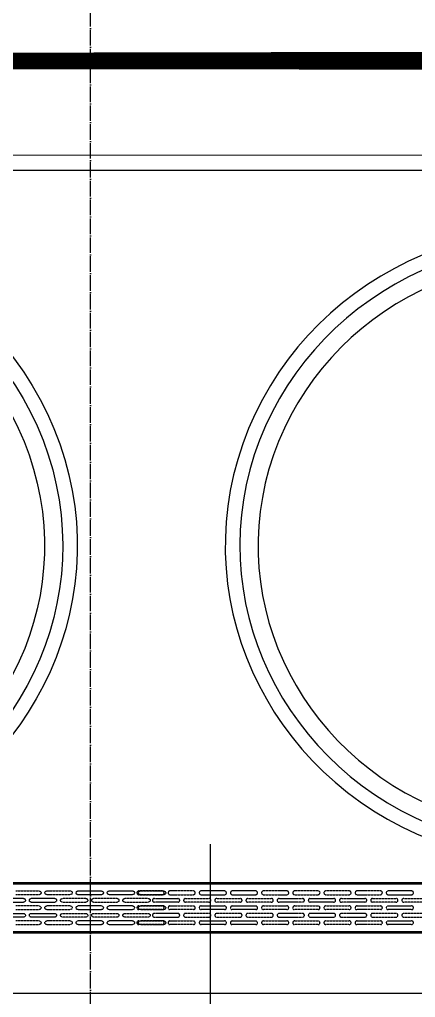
# Model space of a CAD drawing. Extents: x -12047294 to -5625356, y -1456591 to -622873.
# Drawn here: x -6027427 to -6026919, y -718829 to -717574 of the extents above; entities that cross this region are included whole.
import ezdxf

# ---------------------------------------------------------------- set-up
doc = ezdxf.new("R2010")
doc.units = 0
doc.header["$LTSCALE"] = 10
doc.header["$MEASUREMENT"] = 0
for name, pattern in [('_DASH', [0.425, 0.3, -0.125]), ('DASH', [0.35, 0.25, -0.1]), ('DOTE', [2.4200000000000004, 2, -0.2, 0.02, -0.2])]:
    doc.linetypes.add(name, pattern=pattern)
for name, color, linetype in [('A-WALL', 2, 'Continuous'), ('DOTE', 9, 'DOTE'), ('EQUIP', 1, 'Continuous'), ('Iteam', 4, 'Continuous')]:
    doc.layers.add(name, color=color, linetype=linetype)

# ---------------------------------------------------------------- blocks, each defined once
blk = doc.blocks.new('A$C293A612F')
at = {"layer": 'EQUIP'}
for p, q in [((2200.000273391605, 1199.999785408377), (0.0002733916044235, 1199.999785423279)), ((39.53826590627432, 1123.199785426259), (2160.462280876934, 1123.199785396457)), ((2140.000273391605, 1057.919785425067), (60.00027339160443, 1057.919785425067)), ((2200.000273391605, 143.9997854232788), (0.0002733916044235, 143.9997854232788)), ((2200.000273391605, -0.0002145767211914), (0.0002733916044235, -0.0002145767211914))]:
    blk.add_line(p, q, dxfattribs=at)
at = {"layer": 'EQUIP', "color": 8}
for p, q in [((60.00027339160443, 1121.279785424471), (2140.000273391605, 1121.279785424471)), ((2140.000273391605, 1059.839785397053), (60.00027339160443, 1059.839785426855))]:
    blk.add_line(p, q, dxfattribs=at)
at = {"layer": 'EQUIP', "color": 8, "linetype": 'DASH', "ltscale": 0.1}
for p, q in [((766.0371534451843, 1112.159785419702), (796.0371534451843, 1112.159785419702)), ((796.0371534451843, 1107.359785422683), (766.0371534451843, 1107.359785422683)), ((806.0371534451843, 1112.159785419702), (836.0371534451841, 1112.159785419702)), ((836.0371534451841, 1107.359785422683), (806.0371534451843, 1107.359785422683)), ((846.0371534451843, 1112.159785419702), (876.0371534451843, 1112.159785419702)), ((876.0371534451843, 1107.359785422683), (846.0371534451843, 1107.359785422683)), ((886.0371534451841, 1112.159785419702), (916.0371534451843, 1112.159785419702)), ((916.0371534451843, 1107.359785422683), (886.0371534451841, 1107.359785422683)), ((926.0371534451843, 1112.159785419702), (956.0371534451843, 1112.159785419702)), ((956.0371534451843, 1107.359785422683), (926.0371534451843, 1107.359785422683)), ((966.0371534451843, 1112.159785419702), (996.0371534451843, 1112.159785419702)), ((996.0371534451843, 1107.359785422683), (966.0371534451843, 1107.359785422683)), ((1006.037153445184, 1112.159785419702), (1036.037153445184, 1112.159785419702)), ((1036.037153445184, 1107.359785422683), (1006.037153445184, 1107.359785422683)), ((1046.037153445184, 1112.159785419702), (1076.037153445184, 1112.159785419702)), ((1076.037153445184, 1107.359785422683), (1046.037153445184, 1107.359785422683)), ((1113.963393338024, 1112.159785419702), (1083.963393338025, 1112.159785419702)), ((1083.963393338025, 1107.359785422683), (1113.963393338024, 1107.359785422683)), ((1086.037153445184, 1112.159785419702), (1116.037153445184, 1112.159785419702)), ((1116.037153445184, 1107.359785422683), (1086.037153445184, 1107.359785422683)), ((1153.963393338024, 1112.159785419702), (1123.963393338024, 1112.159785419702)), ((1123.963393338024, 1107.359785422683), (1153.963393338024, 1107.359785422683)), ((1193.963393338024, 1112.159785419702), (1163.963393338024, 1112.159785419702)), ((1163.963393338024, 1107.359785422683), (1193.963393338024, 1107.359785422683)), ((1233.963393338024, 1112.159785419702), (1203.963393338024, 1112.159785419702)), ((1203.963393338024, 1107.359785422683), (1233.963393338024, 1107.359785422683)), ((1273.963393338024, 1112.159785419702), (1243.963393338024, 1112.159785419702)), ((1243.963393338024, 1107.359785422683), (1273.963393338024, 1107.359785422683)), ((776.0371534451843, 1102.559785425663), (746.0371534451843, 1102.559785425663)), ((746.0371534451843, 1097.759785428643), (776.0371534451843, 1097.759785428643)), ((766.0371534451843, 1092.959785416722), (796.0371534451843, 1092.959785416722)), ((816.0371534451843, 1102.559785425663), (786.0371534451843, 1102.559785425663)), ((786.0371534451843, 1097.759785428643), (816.0371534451843, 1097.759785428643)), ((806.0371534451843, 1092.959785416722), (836.0371534451841, 1092.959785416722)), ((856.0371534451843, 1102.559785425663), (826.0371534451843, 1102.559785425663)), ((826.0371534451843, 1097.759785428643), (856.0371534451843, 1097.759785428643)), ((846.0371534451843, 1092.959785416722), (876.0371534451843, 1092.959785416722)), ((896.0371534451843, 1102.559785425663), (866.0371534451843, 1102.559785425663)), ((866.0371534451843, 1097.759785428643), (896.0371534451843, 1097.759785428643)), ((886.0371534451841, 1092.959785416722), (916.0371534451843, 1092.959785416722)), ((936.037153445184, 1102.559785425663), (906.0371534451843, 1102.559785425663)), ((906.0371534451843, 1097.759785428643), (936.037153445184, 1097.759785428643)), ((926.0371534451843, 1092.959785416722), (956.0371534451843, 1092.959785416722)), ((976.0371534451843, 1102.559785425663), (946.0371534451843, 1102.559785425663)), ((946.0371534451843, 1097.759785428643), (976.0371534451843, 1097.759785428643)), ((966.0371534451843, 1092.959785416722), (996.0371534451843, 1092.959785416722)), ((1016.037153445184, 1102.559785425663), (986.037153445184, 1102.559785425663)), ((986.037153445184, 1097.759785428643), (1016.037153445184, 1097.759785428643)), ((1006.037153445184, 1092.959785416722), (1036.037153445184, 1092.959785416722)), ((1056.037153445184, 1102.559785425663), (1026.037153445184, 1102.559785425663)), ((1026.037153445184, 1097.759785428643), (1056.037153445184, 1097.759785428643)), ((1046.037153445184, 1092.959785416722), (1076.037153445184, 1092.959785416722)), ((1096.037153445184, 1102.559785425663), (1066.037153445184, 1102.559785425663)), ((1066.037153445184, 1097.759785428643), (1096.037153445184, 1097.759785428643)), ((1113.963393338024, 1092.959785416722), (1083.963393338025, 1092.959785416722)), ((1086.037153445184, 1092.959785416722), (1116.037153445184, 1092.959785416722)), ((1103.963393338024, 1102.559785425663), (1133.963393338024, 1102.559785425663)), ((1133.963393338024, 1097.759785428643), (1103.963393338024, 1097.759785428643)), ((1153.963393338024, 1092.959785416722), (1123.963393338024, 1092.959785416722)), ((1143.963393338024, 1102.559785425663), (1173.963393338024, 1102.559785425663)), ((1173.963393338024, 1097.759785428643), (1143.963393338024, 1097.759785428643)), ((1193.963393338024, 1092.959785416722), (1163.963393338024, 1092.959785416722)), ((1183.963393338024, 1102.559785425663), (1213.963393338024, 1102.559785425663)), ((1213.963393338024, 1097.759785428643), (1183.963393338024, 1097.759785428643)), ((1233.963393338024, 1092.959785416722), (1203.963393338024, 1092.959785416722)), ((1223.963393338024, 1102.559785425663), (1253.963393338024, 1102.559785425663)), ((1253.963393338024, 1097.759785428643), (1223.963393338024, 1097.759785428643)), ((1273.963393338024, 1092.959785416722), (1243.963393338024, 1092.959785416722)), ((1263.963393338024, 1102.559785425663), (1293.963393338025, 1102.559785425663)), ((1293.963393338025, 1097.759785428643), (1263.963393338024, 1097.759785428643)), ((746.0371534451843, 1083.359785422683), (776.0371534451843, 1083.359785422683)), ((796.0371534451843, 1088.159785419702), (766.0371534451843, 1088.159785419702)), ((786.0371534451843, 1083.359785422683), (816.0371534451843, 1083.359785422683)), ((836.0371534451841, 1088.159785419702), (806.0371534451843, 1088.159785419702)), ((826.0371534451843, 1083.359785422683), (856.0371534451843, 1083.359785422683)), ((876.0371534451843, 1088.159785419702), (846.0371534451843, 1088.159785419702)), ((866.0371534451843, 1083.359785422683), (896.0371534451843, 1083.359785422683)), ((916.0371534451843, 1088.159785419702), (886.0371534451841, 1088.159785419702)), ((906.0371534451843, 1083.359785422683), (936.037153445184, 1083.359785422683)), ((956.0371534451843, 1088.159785419702), (926.0371534451843, 1088.159785419702)), ((946.0371534451843, 1083.359785422683), (976.0371534451843, 1083.359785422683)), ((996.0371534451843, 1088.159785419702), (966.0371534451843, 1088.159785419702)), ((986.037153445184, 1083.359785422683), (1016.037153445184, 1083.359785422683)), ((1036.037153445184, 1088.159785419702), (1006.037153445184, 1088.159785419702)), ((1026.037153445184, 1083.359785422683), (1056.037153445184, 1083.359785422683)), ((1076.037153445184, 1088.159785419702), (1046.037153445184, 1088.159785419702)), ((1066.037153445184, 1083.359785422683), (1096.037153445184, 1083.359785422683)), ((1083.963393338025, 1088.159785419702), (1113.963393338024, 1088.159785419702)), ((1116.037153445184, 1088.159785419702), (1086.037153445184, 1088.159785419702)), ((1133.963393338024, 1083.359785422683), (1103.963393338024, 1083.359785422683)), ((1123.963393338024, 1088.159785419702), (1153.963393338024, 1088.159785419702)), ((1173.963393338024, 1083.359785422683), (1143.963393338024, 1083.359785422683)), ((1163.963393338024, 1088.159785419702), (1193.963393338024, 1088.159785419702)), ((1213.963393338024, 1083.359785422683), (1183.963393338024, 1083.359785422683)), ((1203.963393338024, 1088.159785419702), (1233.963393338024, 1088.159785419702)), ((1253.963393338024, 1083.359785422683), (1223.963393338024, 1083.359785422683)), ((1243.963393338024, 1088.159785419702), (1273.963393338024, 1088.159785419702)), ((1293.963393338025, 1083.359785422683), (1263.963393338024, 1083.359785422683)), ((776.0371534451843, 1078.559785425663), (746.0371534451843, 1078.559785425663)), ((796.0371534451843, 1073.759785428643), (766.0371534451843, 1073.759785428643)), ((766.0371534451843, 1068.959785416722), (796.0371534451843, 1068.959785416722)), ((816.0371534451843, 1078.559785425663), (786.0371534451843, 1078.559785425663)), ((836.0371534451841, 1073.759785428643), (806.0371534451843, 1073.759785428643)), ((806.0371534451843, 1068.959785416722), (836.0371534451841, 1068.959785416722)), ((856.0371534451843, 1078.559785425663), (826.0371534451843, 1078.559785425663)), ((876.0371534451843, 1073.759785428643), (846.0371534451843, 1073.759785428643)), ((846.0371534451843, 1068.959785416722), (876.0371534451843, 1068.959785416722)), ((896.0371534451843, 1078.559785425663), (866.0371534451843, 1078.559785425663)), ((916.0371534451843, 1073.759785428643), (886.0371534451841, 1073.759785428643)), ((886.0371534451841, 1068.959785416722), (916.0371534451843, 1068.959785416722)), ((936.037153445184, 1078.559785425663), (906.0371534451843, 1078.559785425663)), ((956.0371534451843, 1073.759785428643), (926.0371534451843, 1073.759785428643)), ((926.0371534451843, 1068.959785416722), (956.0371534451843, 1068.959785416722)), ((976.0371534451843, 1078.559785425663), (946.0371534451843, 1078.559785425663)), ((996.0371534451843, 1073.759785428643), (966.0371534451843, 1073.759785428643)), ((966.0371534451843, 1068.959785416722), (996.0371534451843, 1068.959785416722)), ((1016.037153445184, 1078.559785425663), (986.037153445184, 1078.559785425663)), ((1036.037153445184, 1073.759785428643), (1006.037153445184, 1073.759785428643)), ((1006.037153445184, 1068.959785416722), (1036.037153445184, 1068.959785416722)), ((1056.037153445184, 1078.559785425663), (1026.037153445184, 1078.559785425663)), ((1076.037153445184, 1073.759785428643), (1046.037153445184, 1073.759785428643)), ((1046.037153445184, 1068.959785416722), (1076.037153445184, 1068.959785416722)), ((1096.037153445184, 1078.559785425663), (1066.037153445184, 1078.559785425663)), ((1083.963393338025, 1073.759785428643), (1113.963393338024, 1073.759785428643)), ((1113.963393338024, 1068.959785416722), (1083.963393338025, 1068.959785416722)), ((1116.037153445184, 1073.759785428643), (1086.037153445184, 1073.759785428643)), ((1086.037153445184, 1068.959785416722), (1116.037153445184, 1068.959785416722)), ((1103.963393338024, 1078.559785425663), (1133.963393338024, 1078.559785425663)), ((1123.963393338024, 1073.759785428643), (1153.963393338024, 1073.759785428643)), ((1153.963393338024, 1068.959785416722), (1123.963393338024, 1068.959785416722)), ((1143.963393338024, 1078.559785425663), (1173.963393338024, 1078.559785425663)), ((1163.963393338024, 1073.759785428643), (1193.963393338024, 1073.759785428643)), ((1193.963393338024, 1068.959785416722), (1163.963393338024, 1068.959785416722)), ((1183.963393338024, 1078.559785425663), (1213.963393338024, 1078.559785425663)), ((1203.963393338024, 1073.759785428643), (1233.963393338024, 1073.759785428643)), ((1233.963393338024, 1068.959785416722), (1203.963393338024, 1068.959785416722)), ((1223.963393338024, 1078.559785425663), (1253.963393338024, 1078.559785425663)), ((1243.963393338024, 1073.759785428643), (1273.963393338024, 1073.759785428643)), ((1273.963393338024, 1068.959785416722), (1243.963393338024, 1068.959785416722)), ((1263.963393338024, 1078.559785425663), (1293.963393338025, 1078.559785425663))]:
    blk.add_line(p, q, dxfattribs=at)
at = {"layer": 'EQUIP', "lineweight": 15}
blk.add_line((2180.000273391605, 124.7997854202985), (20.00027339160443, 124.7997854202985), dxfattribs=at)
at = {"layer": 'EQUIP', "color": 8, "linetype": 'DASH', "ltscale": 0.1}
for centre, major_axis, ratio, start_param, end_param in [((766.0371534451843, 1109.759785428643), (2.499999999999999, 2.99363436e-08), 0.9599999964237212, 1.57079631529934, 4.712388968889133), ((796.0371534451843, 1109.759785428643), (-2.499999999999996, 8.820401920000002e-08), 0.9600000023841861, 1.570796360665239, 4.712389014255032), ((806.0371534451843, 1109.759785428643), (2.499999999999999, 2.99363436e-08), 0.9599999964237212, 1.57079631529934, 4.712388968889133), ((836.0371534451841, 1109.759785428643), (-2.499999999999996, 8.820401920000002e-08), 0.9600000023841861, 1.570796360665239, 4.712389014255032), ((846.0371534451843, 1109.759785428643), (2.499999999999999, 2.99363436e-08), 0.9599999964237212, 1.57079631529934, 4.712388968889133), ((876.0371534451843, 1109.759785428643), (-2.499999999999996, 8.820401920000002e-08), 0.9600000023841861, 1.570796360665239, 4.712389014255032), ((886.0371534451841, 1109.759785428643), (2.499999999999999, 2.99363436e-08), 0.9599999964237212, 1.57079631529934, 4.712388968889133), ((916.0371534451843, 1109.759785428643), (-2.499999999999996, 8.820401920000002e-08), 0.9600000023841861, 1.570796360665239, 4.712389014255032), ((926.0371534451843, 1109.759785428643), (2.499999999999999, 2.99363436e-08), 0.9599999964237212, 1.57079631529934, 4.712388968889133), ((956.0371534451843, 1109.759785428643), (-2.499999999999996, 8.820401920000002e-08), 0.9600000023841861, 1.570796360665239, 4.712389014255032), ((966.0371534451843, 1109.759785428643), (2.499999999999999, 2.99363436e-08), 0.9599999964237212, 1.57079631529934, 4.712388968889133), ((996.0371534451843, 1109.759785428643), (-2.499999999999996, 8.820401920000002e-08), 0.9600000023841861, 1.570796360665239, 4.712389014255032), ((1006.037153445184, 1109.759785428643), (2.499999999999999, 2.99363436e-08), 0.9599999964237212, 1.57079631529934, 4.712388968889133), ((1036.037153445184, 1109.759785428643), (-2.499999999999996, 8.820401920000002e-08), 0.9600000023841861, 1.570796360665239, 4.712389014255032), ((1046.037153445184, 1109.759785428643), (2.499999999999999, 2.99363436e-08), 0.9599999964237212, 1.57079631529934, 4.712388968889133), ((1076.037153445184, 1109.759785428643), (-2.499999999999996, 8.820401920000002e-08), 0.9600000023841861, 1.570796360665239, 4.712389014255032), ((1086.037153445184, 1109.759785428643), (2.499999999999999, 2.99363436e-08), 0.9599999964237212, 1.57079631529934, 4.712388968889133), ((1116.037153445184, 1109.759785428643), (-2.499999999999996, 8.820401920000002e-08), 0.9600000023841861, 1.570796360665239, 4.712389014255032), ((766.0371534451843, 1090.559785425663), (2.499999999999999, 2.99363436e-08), 0.9599999964237212, 1.57079631529934, 4.712388968889133), ((776.0371534451843, 1100.159785419702), (-2.499999999999999, 2.6447879e-08), 0.9599999964237212, 1.570796336950879, 4.712388990540675), ((786.0371534451843, 1100.159785419702), (-2.5, 3.181978470000001e-08), 0.9600000023841856, -1.570796314576099, 1.570796339013693), ((796.0371534451843, 1090.559785425663), (-2.499999999999996, 8.820401920000002e-08), 0.9600000023841861, 1.570796360665239, 4.712389014255032), ((806.0371534451843, 1090.559785425663), (2.499999999999999, 2.99363436e-08), 0.9599999964237212, 1.57079631529934, 4.712388968889133), ((816.0371534451843, 1100.159785419702), (-2.499999999999999, 2.6447879e-08), 0.9599999964237212, 1.570796336950879, 4.712388990540675), ((826.0371534451843, 1100.159785419702), (-2.5, 3.181978470000001e-08), 0.9600000023841856, -1.570796314576099, 1.570796339013693), ((836.0371534451841, 1090.559785425663), (-2.499999999999996, 8.820401920000002e-08), 0.9600000023841861, 1.570796360665239, 4.712389014255032), ((846.0371534451843, 1090.559785425663), (2.499999999999999, 2.99363436e-08), 0.9599999964237212, 1.57079631529934, 4.712388968889133), ((856.0371534451843, 1100.159785419702), (-2.499999999999999, 2.6447879e-08), 0.9599999964237212, 1.570796336950879, 4.712388990540675), ((866.0371534451843, 1100.159785419702), (-2.5, 3.181978470000001e-08), 0.9600000023841856, -1.570796314576099, 1.570796339013693), ((876.0371534451843, 1090.559785425663), (-2.499999999999996, 8.820401920000002e-08), 0.9600000023841861, 1.570796360665239, 4.712389014255032), ((886.0371534451841, 1090.559785425663), (2.499999999999999, 2.99363436e-08), 0.9599999964237212, 1.57079631529934, 4.712388968889133), ((896.0371534451843, 1100.159785419702), (-2.499999999999999, 2.6447879e-08), 0.9599999964237212, 1.570796336950879, 4.712388990540675), ((906.0371534451843, 1100.159785419702), (-2.5, 3.181978470000001e-08), 0.9600000023841856, -1.570796314576099, 1.570796339013693), ((916.0371534451843, 1090.559785425663), (-2.499999999999996, 8.820401920000002e-08), 0.9600000023841861, 1.570796360665239, 4.712389014255032), ((926.0371534451843, 1090.559785425663), (2.499999999999999, 2.99363436e-08), 0.9599999964237212, 1.57079631529934, 4.712388968889133), ((936.037153445184, 1100.159785419702), (-2.499999999999999, 2.6447879e-08), 0.9599999964237212, 1.570796336950879, 4.712388990540675), ((946.0371534451843, 1100.159785419702), (-2.5, 3.181978470000001e-08), 0.9600000023841856, -1.570796314576099, 1.570796339013693), ((956.0371534451843, 1090.559785425663), (-2.499999999999996, 8.820401920000002e-08), 0.9600000023841861, 1.570796360665239, 4.712389014255032), ((966.0371534451843, 1090.559785425663), (2.499999999999999, 2.99363436e-08), 0.9599999964237212, 1.57079631529934, 4.712388968889133), ((976.0371534451843, 1100.159785419702), (-2.499999999999999, 2.6447879e-08), 0.9599999964237212, 1.570796336950879, 4.712388990540675), ((986.037153445184, 1100.159785419702), (-2.5, 3.181978470000001e-08), 0.9600000023841856, -1.570796314576099, 1.570796339013693), ((996.0371534451843, 1090.559785425663), (-2.499999999999996, 8.820401920000002e-08), 0.9600000023841861, 1.570796360665239, 4.712389014255032), ((1006.037153445184, 1090.559785425663), (2.499999999999999, 2.99363436e-08), 0.9599999964237212, 1.57079631529934, 4.712388968889133), ((1016.037153445184, 1100.159785419702), (-2.499999999999999, 2.6447879e-08), 0.9599999964237212, 1.570796336950879, 4.712388990540675), ((1026.037153445184, 1100.159785419702), (-2.5, 3.181978470000001e-08), 0.9600000023841856, -1.570796314576099, 1.570796339013693), ((1036.037153445184, 1090.559785425663), (-2.499999999999996, 8.820401920000002e-08), 0.9600000023841861, 1.570796360665239, 4.712389014255032), ((1046.037153445184, 1090.559785425663), (2.499999999999999, 2.99363436e-08), 0.9599999964237212, 1.57079631529934, 4.712388968889133), ((1056.037153445184, 1100.159785419702), (-2.499999999999999, 2.6447879e-08), 0.9599999964237212, 1.570796336950879, 4.712388990540675), ((1066.037153445184, 1100.159785419702), (-2.5, 3.181978470000001e-08), 0.9600000023841856, -1.570796314576099, 1.570796339013693), ((1076.037153445184, 1090.559785425663), (-2.499999999999996, 8.820401920000002e-08), 0.9600000023841861, 1.570796360665239, 4.712389014255032), ((1086.037153445184, 1090.559785425663), (2.499999999999999, 2.99363436e-08), 0.9599999964237212, 1.57079631529934, 4.712388968889133), ((1096.037153445184, 1100.159785419702), (-2.499999999999999, 2.6447879e-08), 0.9599999964237212, 1.570796336950879, 4.712388990540675), ((1116.037153445184, 1090.559785425663), (-2.499999999999996, 8.820401920000002e-08), 0.9600000023841861, 1.570796360665239, 4.712389014255032), ((776.0371534451843, 1080.959785416722), (-2.499999999999999, 2.6447879e-08), 0.9599999964237212, 1.570796336950879, 4.712388990540675), ((786.0371534451843, 1080.959785416722), (-2.5, 3.181978470000001e-08), 0.9600000023841856, -1.570796314576099, 1.570796339013693), ((816.0371534451843, 1080.959785416722), (-2.499999999999999, 2.6447879e-08), 0.9599999964237212, 1.570796336950879, 4.712388990540675), ((826.0371534451843, 1080.959785416722), (-2.5, 3.181978470000001e-08), 0.9600000023841856, -1.570796314576099, 1.570796339013693), ((856.0371534451843, 1080.959785416722), (-2.499999999999999, 2.6447879e-08), 0.9599999964237212, 1.570796336950879, 4.712388990540675), ((866.0371534451843, 1080.959785416722), (-2.5, 3.181978470000001e-08), 0.9600000023841856, -1.570796314576099, 1.570796339013693), ((896.0371534451843, 1080.959785416722), (-2.499999999999999, 2.6447879e-08), 0.9599999964237212, 1.570796336950879, 4.712388990540675), ((906.0371534451843, 1080.959785416722), (-2.5, 3.181978470000001e-08), 0.9600000023841856, -1.570796314576099, 1.570796339013693), ((936.037153445184, 1080.959785416722), (-2.499999999999999, 2.6447879e-08), 0.9599999964237212, 1.570796336950879, 4.712388990540675), ((946.0371534451843, 1080.959785416722), (-2.5, 3.181978470000001e-08), 0.9600000023841856, -1.570796314576099, 1.570796339013693), ((976.0371534451843, 1080.959785416722), (-2.499999999999999, 2.6447879e-08), 0.9599999964237212, 1.570796336950879, 4.712388990540675), ((986.037153445184, 1080.959785416722), (-2.5, 3.181978470000001e-08), 0.9600000023841856, -1.570796314576099, 1.570796339013693), ((1016.037153445184, 1080.959785416722), (-2.499999999999999, 2.6447879e-08), 0.9599999964237212, 1.570796336950879, 4.712388990540675), ((1026.037153445184, 1080.959785416722), (-2.5, 3.181978470000001e-08), 0.9600000023841856, -1.570796314576099, 1.570796339013693), ((1056.037153445184, 1080.959785416722), (-2.499999999999999, 2.6447879e-08), 0.9599999964237212, 1.570796336950879, 4.712388990540675), ((1066.037153445184, 1080.959785416722), (-2.5, 3.181978470000001e-08), 0.9600000023841856, -1.570796314576099, 1.570796339013693), ((1096.037153445184, 1080.959785416722), (-2.499999999999999, 2.6447879e-08), 0.9599999964237212, 1.570796336950879, 4.712388990540675), ((766.0371534451843, 1071.359785422683), (-2.5, 3.181978470000001e-08), 0.9600000023841856, -1.570796314576099, 1.570796339013693), ((796.0371534451843, 1071.359785422683), (2.499999999999989, 2.351553082e-07), 0.960000002384185, 4.712388890085049, 7.853981543674843), ((806.0371534451843, 1071.359785422683), (-2.5, 3.181978470000001e-08), 0.9600000023841856, -1.570796314576099, 1.570796339013693), ((836.0371534451841, 1071.359785422683), (2.499999999999989, 2.351553082e-07), 0.960000002384185, 4.712388890085049, 7.853981543674843), ((846.0371534451843, 1071.359785422683), (-2.5, 3.181978470000001e-08), 0.9600000023841856, -1.570796314576099, 1.570796339013693), ((876.0371534451843, 1071.359785422683), (2.499999999999989, 2.351553082e-07), 0.960000002384185, 4.712388890085049, 7.853981543674843), ((886.0371534451841, 1071.359785422683), (-2.5, 3.181978470000001e-08), 0.9600000023841856, -1.570796314576099, 1.570796339013693), ((916.0371534451843, 1071.359785422683), (2.499999999999989, 2.351553082e-07), 0.960000002384185, 4.712388890085049, 7.853981543674843), ((926.0371534451843, 1071.359785422683), (-2.5, 3.181978470000001e-08), 0.9600000023841856, -1.570796314576099, 1.570796339013693), ((956.0371534451843, 1071.359785422683), (2.499999999999989, 2.351553082e-07), 0.960000002384185, 4.712388890085049, 7.853981543674843), ((966.0371534451843, 1071.359785422683), (-2.5, 3.181978470000001e-08), 0.9600000023841856, -1.570796314576099, 1.570796339013693), ((996.0371534451843, 1071.359785422683), (2.499999999999989, 2.351553082e-07), 0.960000002384185, 4.712388890085049, 7.853981543674843), ((1006.037153445184, 1071.359785422683), (-2.5, 3.181978470000001e-08), 0.9600000023841856, -1.570796314576099, 1.570796339013693), ((1036.037153445184, 1071.359785422683), (2.499999999999989, 2.351553082e-07), 0.960000002384185, 4.712388890085049, 7.853981543674843), ((1046.037153445184, 1071.359785422683), (-2.5, 3.181978470000001e-08), 0.9600000023841856, -1.570796314576099, 1.570796339013693), ((1076.037153445184, 1071.359785422683), (2.499999999999989, 2.351553082e-07), 0.960000002384185, 4.712388890085049, 7.853981543674843), ((1086.037153445184, 1071.359785422683), (-2.5, 3.181978470000001e-08), 0.9600000023841856, -1.570796314576099, 1.570796339013693), ((1116.037153445184, 1071.359785422683), (2.499999999999989, 2.351553082e-07), 0.960000002384185, 4.712388890085049, 7.853981543674843)]:
    blk.add_ellipse(centre, major_axis=major_axis, ratio=ratio, start_param=start_param, end_param=end_param, dxfattribs=at)
at = {"layer": 'EQUIP', "color": 8, "linetype": 'DASH', "ltscale": 0.1, "extrusion": (0, 0, -0.9999999999999998)}
for centre in [(1083.963393338025, 1109.759785428643), (1123.963393338024, 1109.759785428643), (1163.963393338024, 1109.759785428643), (1203.963393338024, 1109.759785428643), (1243.963393338024, 1109.759785428643), (1083.963393338025, 1090.559785425663), (1123.963393338024, 1090.559785425663), (1163.963393338024, 1090.559785425663), (1203.963393338024, 1090.559785425663), (1243.963393338024, 1090.559785425663)]:
    blk.add_ellipse(centre, major_axis=(2.499999999999996, 8.820401920000002e-08), ratio=0.9600000023841861, start_param=1.570796360665239, end_param=4.712389014255032, dxfattribs=at)
at = {"layer": 'EQUIP', "color": 8, "linetype": 'DASH', "ltscale": 0.1, "extrusion": (0, 0, -0.9999999999999999)}
for centre, major_axis, start_param, end_param in [((1113.963393338024, 1109.759785428643), (-2.499999999999999, 2.99363436e-08), 1.57079631529934, 4.712388968889133), ((1153.963393338024, 1109.759785428643), (-2.499999999999999, 2.99363436e-08), 1.57079631529934, 4.712388968889133), ((1193.963393338024, 1109.759785428643), (-2.499999999999999, 2.99363436e-08), 1.57079631529934, 4.712388968889133), ((1233.963393338024, 1109.759785428643), (-2.499999999999999, 2.99363436e-08), 1.57079631529934, 4.712388968889133), ((1103.963393338024, 1100.159785419702), (2.499999999999999, 2.6447879e-08), 1.570796336950879, 4.712388990540675), ((1113.963393338024, 1090.559785425663), (-2.499999999999999, 2.99363436e-08), 1.57079631529934, 4.712388968889133), ((1143.963393338024, 1100.159785419702), (2.499999999999999, 2.6447879e-08), 1.570796336950879, 4.712388990540675), ((1153.963393338024, 1090.559785425663), (-2.499999999999999, 2.99363436e-08), 1.57079631529934, 4.712388968889133), ((1183.963393338024, 1100.159785419702), (2.499999999999999, 2.6447879e-08), 1.570796336950879, 4.712388990540675), ((1193.963393338024, 1090.559785425663), (-2.499999999999999, 2.99363436e-08), 1.57079631529934, 4.712388968889133), ((1223.963393338024, 1100.159785419702), (2.499999999999999, 2.6447879e-08), 1.570796336950879, 4.712388990540675), ((1233.963393338024, 1090.559785425663), (-2.499999999999999, 2.99363436e-08), 1.57079631529934, 4.712388968889133), ((1263.963393338024, 1100.159785419702), (2.499999999999999, 2.6447879e-08), 1.570796336950879, 4.712388990540675), ((1103.963393338024, 1080.959785416722), (2.499999999999999, 2.6447879e-08), 1.570796336950879, 4.712388990540675), ((1143.963393338024, 1080.959785416722), (2.499999999999999, 2.6447879e-08), 1.570796336950879, 4.712388990540675), ((1183.963393338024, 1080.959785416722), (2.499999999999999, 2.6447879e-08), 1.570796336950879, 4.712388990540675), ((1223.963393338024, 1080.959785416722), (2.499999999999999, 2.6447879e-08), 1.570796336950879, 4.712388990540675), ((1263.963393338024, 1080.959785416722), (2.499999999999999, 2.6447879e-08), 1.570796336950879, 4.712388990540675)]:
    blk.add_ellipse(centre, major_axis=major_axis, ratio=0.9599999964237212, start_param=start_param, end_param=end_param, dxfattribs=at)
at = {"layer": 'EQUIP', "color": 8, "linetype": 'DASH', "ltscale": 0.1, "extrusion": (0, 0, -1)}
for centre, major_axis, ratio, start_param, end_param in [((1133.963393338024, 1100.159785419702), (2.5, 3.181978470000001e-08), 0.9600000023841856, -1.570796314576099, 1.570796339013693), ((1173.963393338024, 1100.159785419702), (2.5, 3.181978470000001e-08), 0.9600000023841856, -1.570796314576099, 1.570796339013693), ((1213.963393338024, 1100.159785419702), (2.5, 3.181978470000001e-08), 0.9600000023841856, -1.570796314576099, 1.570796339013693), ((1253.963393338024, 1100.159785419702), (2.5, 3.181978470000001e-08), 0.9600000023841856, -1.570796314576099, 1.570796339013693), ((1133.963393338024, 1080.959785416722), (2.5, 3.181978470000001e-08), 0.9600000023841856, -1.570796314576099, 1.570796339013693), ((1173.963393338024, 1080.959785416722), (2.5, 3.181978470000001e-08), 0.9600000023841856, -1.570796314576099, 1.570796339013693), ((1213.963393338024, 1080.959785416722), (2.5, 3.181978470000001e-08), 0.9600000023841856, -1.570796314576099, 1.570796339013693), ((1253.963393338024, 1080.959785416722), (2.5, 3.181978470000001e-08), 0.9600000023841856, -1.570796314576099, 1.570796339013693), ((1083.963393338025, 1071.359785422683), (-2.499999999999989, 2.351553082e-07), 0.960000002384185, 4.712388890085049, 7.853981543674843), ((1113.963393338024, 1071.359785422683), (2.5, 3.181978470000001e-08), 0.9600000023841856, -1.570796314576099, 1.570796339013693), ((1123.963393338024, 1071.359785422683), (-2.499999999999989, 2.351553082e-07), 0.960000002384185, 4.712388890085049, 7.853981543674843), ((1153.963393338024, 1071.359785422683), (2.5, 3.181978470000001e-08), 0.9600000023841856, -1.570796314576099, 1.570796339013693), ((1163.963393338024, 1071.359785422683), (-2.499999999999989, 2.351553082e-07), 0.960000002384185, 4.712388890085049, 7.853981543674843), ((1193.963393338024, 1071.359785422683), (2.5, 3.181978470000001e-08), 0.9600000023841856, -1.570796314576099, 1.570796339013693), ((1203.963393338024, 1071.359785422683), (-2.499999999999989, 2.351553082e-07), 0.960000002384185, 4.712388890085049, 7.853981543674843), ((1233.963393338024, 1071.359785422683), (2.5, 3.181978470000001e-08), 0.9600000023841856, -1.570796314576099, 1.570796339013693), ((1243.963393338024, 1071.359785422683), (-2.499999999999989, 2.351553082e-07), 0.960000002384185, 4.712388890085049, 7.853981543674843)]:
    blk.add_ellipse(centre, major_axis=major_axis, ratio=ratio, start_param=start_param, end_param=end_param, dxfattribs=at)
at = {"layer": 'EQUIP'}
for major_axis, ratio, start_param, end_param in [((-425.011142665992, 0.0003039750885004), 0.9599999298452958, 1.253104977499356, 7.503085776893514), ((-382.9670756547665, 0.0003014610562773), 0.9599999018681004, 1.309385093717843, 7.554675315520706)]:
    blk.add_ellipse((580.0002733916044, 625.919785425067), major_axis=major_axis, ratio=ratio, start_param=start_param, end_param=end_param, dxfattribs=at)
at = {"layer": 'EQUIP', "extrusion": (0, 0, -1)}
blk.add_ellipse((1620.000273391604, 625.919785425067), major_axis=(425.011142665992, 0.0003039750885004), ratio=0.9599999298452958, start_param=1.253104977499356, end_param=7.503085776893514, dxfattribs=at)
at = {"layer": 'EQUIP', "color": 8}
blk.add_ellipse((580.0002733916044, 625.919785425067), major_axis=(-406.3189355279562, 8.83953042727e-05), ratio=0.9599999763499641, start_param=1.276480318598917, end_param=7.524543204011962, dxfattribs=at)
at = {"layer": 'EQUIP', "color": 8, "extrusion": (0, 0, -1)}
blk.add_ellipse((1620.000273391604, 625.919785425067), major_axis=(406.3189355279562, 8.83953042727e-05), ratio=0.9599999763499641, start_param=1.276480318598917, end_param=7.524543204011962, dxfattribs=at)
at = {"layer": 'EQUIP', "extrusion": (0, 0, -0.9999999999999999)}
blk.add_ellipse((1620.000273391604, 625.919785425067), major_axis=(382.9670756547665, 0.0003014610562773), ratio=0.9599999018681004, start_param=1.309385093717843, end_param=7.554675315520706, dxfattribs=at)

msp = doc.modelspace()

# ---------------------------------------------------------------- linework, layer by layer
at = {"layer": 'A-WALL'}
msp.add_line((-6025336.147302262, -717623.4332681395), (-6029536.147302266, -717623.4332681354), dxfattribs=at)
at = {"layer": 'DOTE', "linetype": 'DOTE'}
msp.add_line((-6027336.1473022, -756448.5585566994), (-6027336.147302182, -655372.8060850882), dxfattribs=at)
at = {"layer": 'EQUIP', "const_width": 40}
msp.add_lwpolyline([(-6020346.147302155, -717623.4332681452), (-6035536.14730215, -717623.4332683472), (-6035536.147302131, -718923.4332681344)], dxfattribs=at)
at = {"layer": 'EQUIP', "color": 2, "linetype": '_DASH'}
msp.add_lwpolyline([(-6035536.14730215, -718923.4332681344), (-6020346.147302155, -718923.4332681452), (-6020346.147302155, -717623.4332681452), (-6035536.14730215, -717623.4332681345)], close=True, dxfattribs=at)
at = {"layer": 'Iteam'}
msp.add_line((-6027181.91029761, -719069.3976226979, 3.48686626e-08), (-6027181.91029761, -718632.533263281), dxfattribs=at)

# ---------------------------------------------------------------- block references
at = {"layer": 'EQUIP', "rotation": 180}
msp.add_blockref('A$C293A612F', (-6026158.018528711, -717623.4332681452), dxfattribs=at)

doc.saveas('drawing.dxf')
